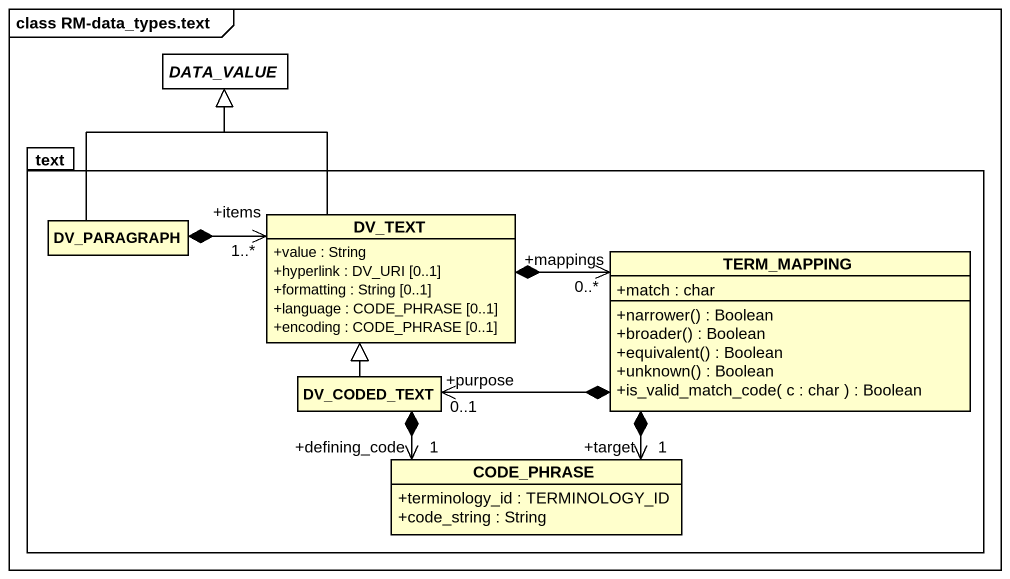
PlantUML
@startuml
mainframe class RM-data_types.text
hide circle
hide empty members
skinparam classAttributeIconSize 0
abstract class DATA_VALUE #FFFFFF
package text {
  class DV_PARAGRAPH
  class DV_TEXT {
    +value : String
    +hyperlink : DV_URI [0..1]
    +formatting : String [0..1]
    +language : CODE_PHRASE [0..1]
    +encoding : CODE_PHRASE [0..1]
  }
  class TERM_MAPPING {
    +match : char
    +narrower() : Boolean
    +broader() : Boolean
    +equivalent() : Boolean
    +unknown() : Boolean
    +is_valid_match_code( c : char ) : Boolean
  }
  class DV_CODED_TEXT
  class CODE_PHRASE {
    +terminology_id : TERMINOLOGY_ID
    +code_string : String
  }
}
DV_PARAGRAPH -up-|> DATA_VALUE
DV_PARAGRAPH *-right-> "+items\n1..*" DV_TEXT
DV_TEXT -up-|> DATA_VALUE
DV_TEXT *-right-> "+mappings\n0..*" TERM_MAPPING
TERM_MAPPING *--> "+target\n1" CODE_PHRASE
DV_CODED_TEXT -up-|> DV_TEXT
DV_CODED_TEXT "+purpose\n0..1" <-right-* TERM_MAPPING
DV_CODED_TEXT *--> "+defining_code\n1" CODE_PHRASE
@enduml
